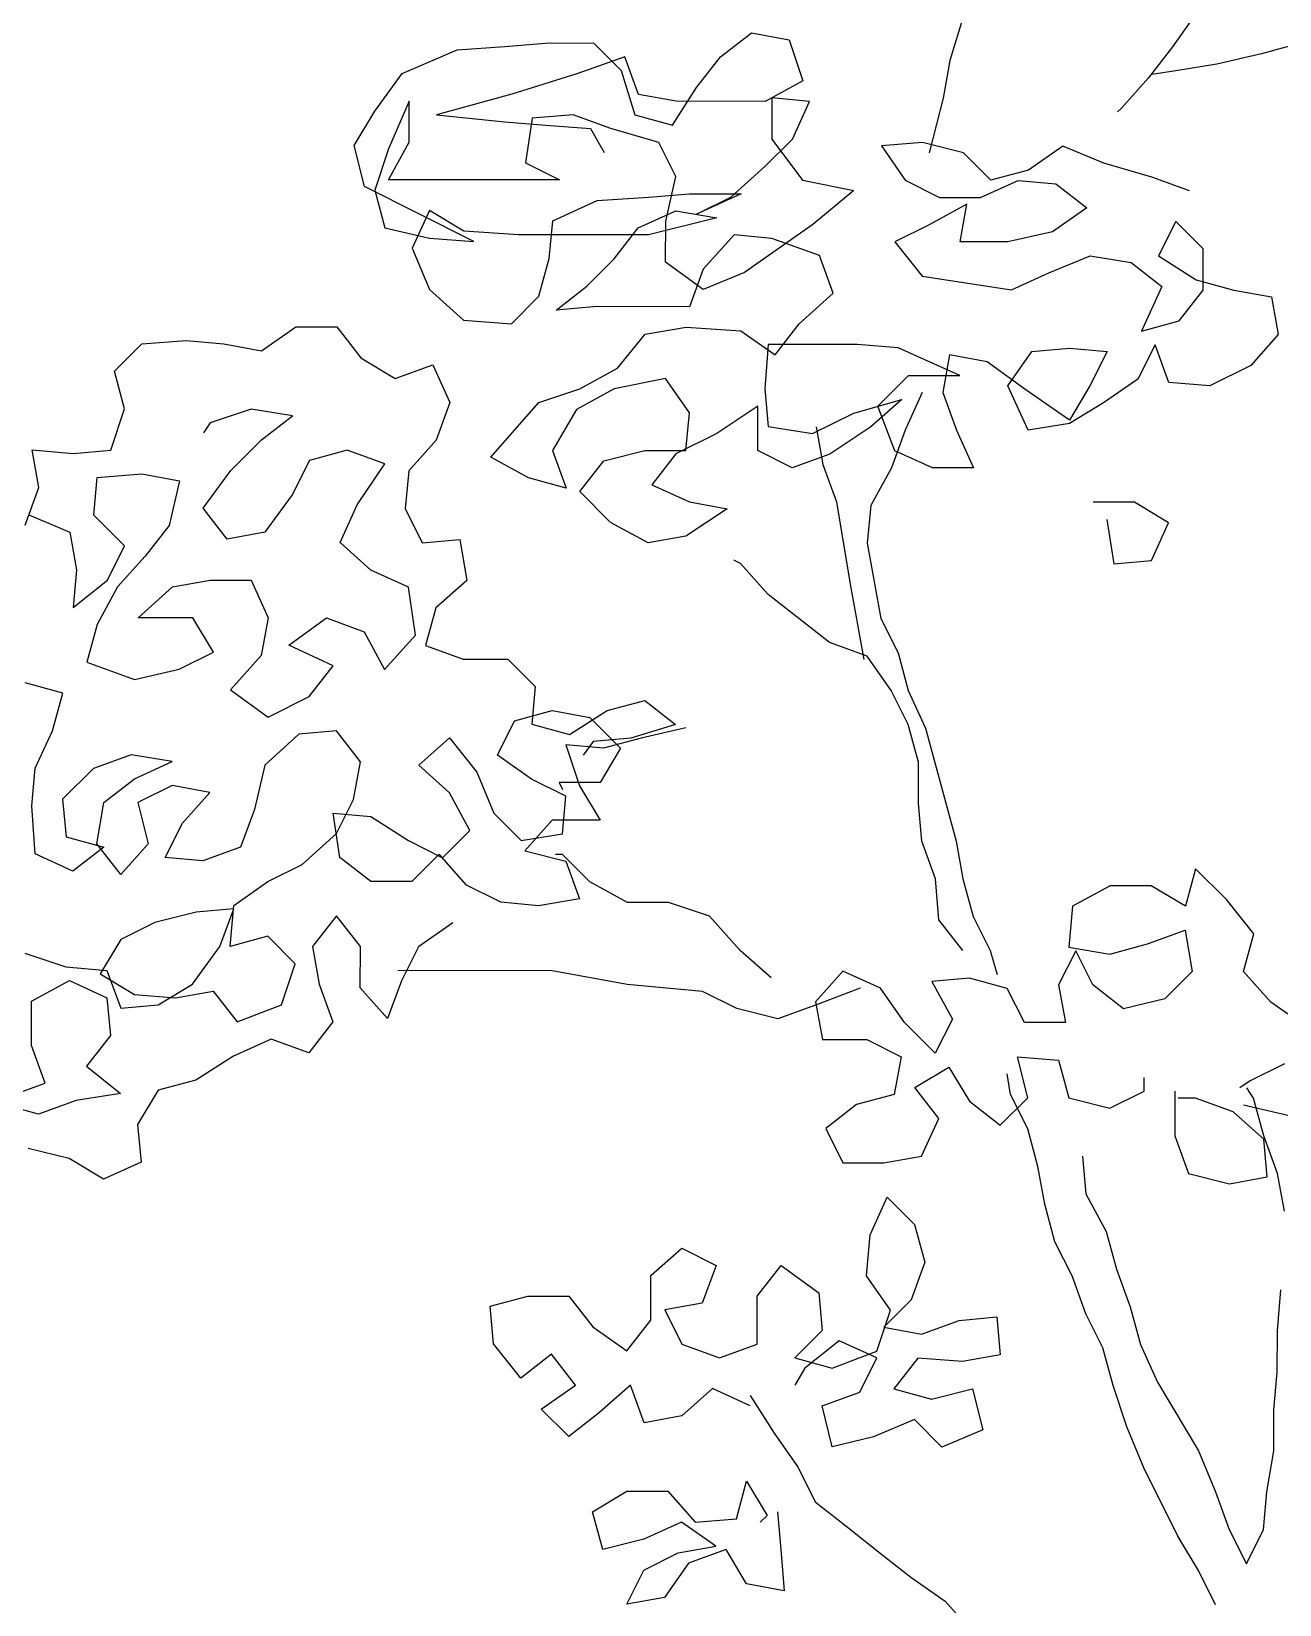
# Model space of a CAD drawing. Header units: millimetres. Extents: x 684983 to 685377, y 990360 to 990509.
# Drawn here: x 685295.8274 to 685296.1068, y 990364.6711 to 990365.0232 of the extents above; entities that cross this region are included whole.
import ezdxf

# ---------------------------------------------------------------- set-up
doc = ezdxf.new("R2010")
doc.units = ezdxf.units.MM
doc.layers.add('JACK  FRUIT TREE', color=7, linetype='Continuous')

# ---------------------------------------------------------------- blocks, each defined once
blk = doc.blocks.new('JT')
for p, q in [((-0.33303, 1.59469, 157.72663), (-0.33783, 1.57914, 157.72663)), ((-0.25167, 1.59581, 157.72663), (-0.26005, 1.58386, 157.72663)), ((-0.26005, 1.58386, 157.72663), (-0.26844, 1.5731, 157.72663)), ((-0.21578, 1.58501, 157.72663), (-0.22895, 1.58143, 157.72663)), ((-0.33783, 1.57914, 157.72663), (-0.34023, 1.56598, 157.72663)), ((-0.2445, 1.57786, 157.72663), (-0.25886, 1.57548, 157.72663)), ((-0.22895, 1.58143, 157.72663), (-0.2445, 1.57786, 157.72663)), ((-0.26844, 1.5731, 157.72663), (-0.27802, 1.56234, 157.72663)), ((-0.25886, 1.57548, 157.72663), (-0.26724, 1.57429, 157.72663)), ((-0.34023, 1.56598, 157.72663), (-0.34504, 1.54684, 157.72663)), ((-0.27802, 1.56234, 157.72663), (-0.27922, 1.56114, 157.72663)), ((-0.34751, 1.46309, 157.72663), (-0.3535, 1.44994, 157.72663)), ((-0.38461, 1.45116, 157.72663), (-0.38223, 1.438, 157.72663)), ((-0.3535, 1.44994, 157.72663), (-0.3583, 1.43678, 157.72663)), ((-0.38223, 1.438, 157.72663), (-0.37745, 1.42484, 157.72663)), ((-0.3583, 1.43678, 157.72663), (-0.36549, 1.42363, 157.72663)), ((-0.37745, 1.42484, 157.72663), (-0.37269, 1.39612, 157.72663)), ((-0.36549, 1.42363, 157.72663), (-0.3667, 1.41047, 157.72663)), ((-0.3667, 1.41047, 157.72663), (-0.36194, 1.38414, 157.72663)), ((-0.41097, 1.40333, 157.72663), (-0.41336, 1.40453, 157.72663)), ((-0.40141, 1.39255, 157.72663), (-0.41097, 1.40333, 157.72663)), ((-0.37989, 1.37578, 157.72663), (-0.40141, 1.39255, 157.72663)), ((-0.37269, 1.39612, 157.72663), (-0.36793, 1.36979, 157.72663)), ((-0.36194, 1.38414, 157.72663), (-0.35596, 1.37217, 157.72663)), ((-0.36673, 1.37098, 157.72663), (-0.37989, 1.37578, 157.72663)), ((-0.35837, 1.35901, 157.72663), (-0.36673, 1.37098, 157.72663)), ((-0.35596, 1.37217, 157.72663), (-0.35239, 1.35901, 157.72663)), ((-0.3524, 1.34704, 157.72663), (-0.35837, 1.35901, 157.72663)), ((-0.35239, 1.35901, 157.72663), (-0.34642, 1.34584, 157.72663)), ((-0.34882, 1.33388, 157.72663), (-0.3524, 1.34704, 157.72663)), ((-0.34642, 1.34584, 157.72663), (-0.33568, 1.30635, 157.72663)), ((-0.34883, 1.31952, 157.72663), (-0.34882, 1.33388, 157.72663)), ((-0.34765, 1.30636, 157.72663), (-0.34883, 1.31952, 157.72663)), ((-0.34287, 1.29319, 157.72663), (-0.34765, 1.30636, 157.72663)), ((-0.33568, 1.30635, 157.72663), (-0.3333, 1.29318, 157.72663)), ((-0.47328, 1.30169, 157.72663), (-0.47567, 1.30169, 157.72663)), ((-0.46372, 1.29211, 157.72663), (-0.47328, 1.30169, 157.72663)), ((-0.45056, 1.28492, 157.72663), (-0.46372, 1.29211, 157.72663)), ((-0.34169, 1.27883, 157.72663), (-0.34287, 1.29319, 157.72663)), ((-0.3333, 1.29318, 157.72663), (-0.32973, 1.28002, 157.72663)), ((-0.43621, 1.2849, 157.72663), (-0.45056, 1.28492, 157.72663)), ((-0.42185, 1.2801, 157.72663), (-0.43621, 1.2849, 157.72663)), ((-0.4111, 1.26813, 157.72663), (-0.42185, 1.2801, 157.72663)), ((-0.33333, 1.26806, 157.72663), (-0.34169, 1.27883, 157.72663)), ((-0.32973, 1.28002, 157.72663), (-0.32375, 1.26805, 157.72663)), ((-0.40034, 1.25855, 157.72663), (-0.4111, 1.26813, 157.72663)), ((-0.32375, 1.26805, 157.72663), (-0.32137, 1.25967, 157.72663)), ((-0.47691, 1.26101, 157.72663), (-0.53075, 1.26106, 157.72663)), ((-0.45059, 1.2562, 157.72663), (-0.47691, 1.26101, 157.72663)), ((-0.42427, 1.25378, 157.72663), (-0.45059, 1.2562, 157.72663)), ((-0.41231, 1.24779, 157.72663), (-0.42427, 1.25378, 157.72663)), ((-0.36923, 1.25493, 157.72663), (-0.38479, 1.24896, 157.72663)), ((-0.38479, 1.24896, 157.72663), (-0.39796, 1.24419, 157.72663)), ((-0.39796, 1.24419, 157.72663), (-0.41231, 1.24779, 157.72663)), ((-0.31662, 1.21779, 157.72663), (-0.31781, 1.22497, 157.72663)), ((-0.31065, 1.20582, 157.72663), (-0.31662, 1.21779, 157.72663)), ((-0.23167, 1.21652, 157.72663), (-0.23406, 1.22011, 157.72663)), ((-0.2281, 1.20335, 157.72663), (-0.23167, 1.21652, 157.72663)), ((-0.30707, 1.19266, 157.72663), (-0.31065, 1.20582, 157.72663)), ((-0.22332, 1.19019, 157.72663), (-0.2281, 1.20335, 157.72663)), ((-0.29152, 1.19623, 157.72663), (-0.29033, 1.18307, 157.72663)), ((-0.30469, 1.17949, 157.72663), (-0.30707, 1.19266, 157.72663)), ((-0.22094, 1.17703, 157.72663), (-0.22332, 1.19019, 157.72663)), ((-0.29033, 1.18307, 157.72663), (-0.28316, 1.1699, 157.72663)), ((-0.30112, 1.16633, 157.72663), (-0.30469, 1.17949, 157.72663)), ((-0.29514, 1.15436, 157.72663), (-0.30112, 1.16633, 157.72663)), ((-0.28316, 1.1699, 157.72663), (-0.27959, 1.15674, 157.72663)), ((-0.27959, 1.15674, 157.72663), (-0.27481, 1.14357, 157.72663)), ((-0.29037, 1.14119, 157.72663), (-0.29514, 1.15436, 157.72663)), ((-0.22337, 1.13515, 157.72663), (-0.22216, 1.14951, 157.72663)), ((-0.27481, 1.14357, 157.72663), (-0.27124, 1.13041, 157.72663)), ((-0.2844, 1.12922, 157.72663), (-0.29037, 1.14119, 157.72663)), ((-0.22339, 1.12079, 157.72663), (-0.22337, 1.13515, 157.72663)), ((-0.28082, 1.11606, 157.72663), (-0.2844, 1.12922, 157.72663)), ((-0.27124, 1.13041, 157.72663), (-0.26527, 1.11724, 157.72663)), ((-0.27605, 1.1017, 157.72663), (-0.28082, 1.11606, 157.72663)), ((-0.26527, 1.11724, 157.72663), (-0.25093, 1.0933, 157.72663)), ((-0.2246, 1.10763, 157.72663), (-0.22339, 1.12079, 157.72663)), ((-0.40765, 1.11259, 157.72663), (-0.39929, 1.09942, 157.72663)), ((-0.22461, 1.09328, 157.72663), (-0.2246, 1.10763, 157.72663)), ((-0.27008, 1.08734, 157.72663), (-0.27605, 1.1017, 157.72663)), ((-0.39929, 1.09942, 157.72663), (-0.39092, 1.08745, 157.72663)), ((-0.25093, 1.0933, 157.72663), (-0.24496, 1.07894, 157.72663)), ((-0.22701, 1.07892, 157.72663), (-0.22461, 1.09328, 157.72663)), ((-0.39092, 1.08745, 157.72663), (-0.38495, 1.07548, 157.72663)), ((-0.25814, 1.0634, 157.72663), (-0.27008, 1.08734, 157.72663)), ((-0.24496, 1.07894, 157.72663), (-0.24019, 1.06577, 157.72663)), ((-0.22822, 1.06576, 157.72663), (-0.22701, 1.07892, 157.72663)), ((-0.38495, 1.07548, 157.72663), (-0.37419, 1.06709, 157.72663)), ((-0.37419, 1.06709, 157.72663), (-0.36223, 1.05751, 157.72663)), ((-0.25097, 1.05142, 157.72663), (-0.25814, 1.0634, 157.72663)), ((-0.24019, 1.06577, 157.72663), (-0.23422, 1.0538, 157.72663)), ((-0.23422, 1.0538, 157.72663), (-0.22822, 1.06576, 157.72663)), ((-0.36223, 1.05751, 157.72663), (-0.35147, 1.04912, 157.72663)), ((-0.245, 1.03945, 157.72663), (-0.25097, 1.05142, 157.72663)), ((-0.35147, 1.04912, 157.72663), (-0.33952, 1.04074, 157.72663)), ((-0.33952, 1.04074, 157.72663), (-0.32995, 1.02996, 157.72663))]:
    blk.add_line(p, q)
at = {"color": 3}
for p, q in [((-0.41799, 1.58041, 157.72663), (-0.40721, 1.58878, 157.72663)), ((-0.40721, 1.58878, 157.72663), (-0.39405, 1.58637, 157.72663)), ((-0.51011, 1.58289, 157.72663), (-0.49336, 1.58407, 157.72663)), ((-0.49336, 1.58407, 157.72663), (-0.47781, 1.58525, 157.72663)), ((-0.47781, 1.58525, 157.72663), (-0.46225, 1.58524, 157.72663)), ((-0.46225, 1.58524, 157.72663), (-0.45269, 1.57566, 157.72663)), ((-0.39405, 1.58637, 157.72663), (-0.38928, 1.57201, 157.72663)), ((-0.52926, 1.57453, 157.72663), (-0.51011, 1.58289, 157.72663)), ((-0.45149, 1.58044, 157.72663), (-0.46825, 1.57448, 157.72663)), ((-0.44672, 1.56728, 157.72663), (-0.45149, 1.58044, 157.72663)), ((-0.42637, 1.56965, 157.72663), (-0.41799, 1.58041, 157.72663)), ((-0.53885, 1.56138, 157.72663), (-0.52926, 1.57453, 157.72663)), ((-0.46825, 1.57448, 157.72663), (-0.49098, 1.56732, 157.72663)), ((-0.45269, 1.57566, 157.72663), (-0.44792, 1.5601, 157.72663)), ((-0.49098, 1.56732, 157.72663), (-0.51731, 1.56016, 157.72663)), ((-0.43356, 1.56487, 157.72663), (-0.44672, 1.56728, 157.72663)), ((-0.43476, 1.5565, 157.72663), (-0.42637, 1.56965, 157.72663)), ((-0.38928, 1.57201, 157.72663), (-0.40245, 1.56484, 157.72663)), ((-0.54604, 1.54942, 157.72663), (-0.53885, 1.56138, 157.72663)), ((-0.52688, 1.56496, 157.72663), (-0.53407, 1.54821, 157.72663)), ((-0.52689, 1.5506, 157.72663), (-0.52688, 1.56496, 157.72663)), ((-0.40245, 1.56484, 157.72663), (-0.43356, 1.56487, 157.72663)), ((-0.40006, 1.56604, 157.72663), (-0.40007, 1.55168, 157.72663)), ((-0.3869, 1.56483, 157.72663), (-0.40006, 1.56604, 157.72663)), ((-0.39289, 1.55167, 157.72663), (-0.3869, 1.56483, 157.72663)), ((-0.51731, 1.56016, 157.72663), (-0.49339, 1.55775, 157.72663)), ((-0.49339, 1.55775, 157.72663), (-0.47903, 1.55654, 157.72663)), ((-0.48381, 1.55894, 157.72663), (-0.48622, 1.54338, 157.72663)), ((-0.46946, 1.56012, 157.72663), (-0.48381, 1.55894, 157.72663)), ((-0.47903, 1.55654, 157.72663), (-0.46348, 1.55533, 157.72663)), ((-0.4563, 1.55532, 157.72663), (-0.46946, 1.56012, 157.72663)), ((-0.44792, 1.5601, 157.72663), (-0.43476, 1.5565, 157.72663)), ((-0.53408, 1.53745, 157.72663), (-0.52689, 1.5506, 157.72663)), ((-0.46348, 1.55533, 157.72663), (-0.4587, 1.54695, 157.72663)), ((-0.43955, 1.55052, 157.72663), (-0.4563, 1.55532, 157.72663)), ((-0.43358, 1.53855, 157.72663), (-0.43955, 1.55052, 157.72663)), ((-0.40247, 1.54211, 157.72663), (-0.39289, 1.55167, 157.72663)), ((-0.40007, 1.55168, 157.72663), (-0.38931, 1.53731, 157.72663)), ((-0.34743, 1.55044, 157.72663), (-0.36178, 1.54925, 157.72663)), ((-0.33307, 1.54683, 157.72663), (-0.34743, 1.55044, 157.72663)), ((-0.54246, 1.53506, 157.72663), (-0.54604, 1.54942, 157.72663)), ((-0.53407, 1.54821, 157.72663), (-0.53887, 1.53386, 157.72663)), ((-0.36178, 1.54925, 157.72663), (-0.35342, 1.53728, 157.72663)), ((-0.32351, 1.53725, 157.72663), (-0.33307, 1.54683, 157.72663)), ((-0.29837, 1.54919, 157.72663), (-0.31034, 1.54083, 157.72663)), ((-0.28402, 1.5432, 157.72663), (-0.29837, 1.54919, 157.72663)), ((-0.48622, 1.54338, 157.72663), (-0.47426, 1.53739, 157.72663)), ((-0.41444, 1.53135, 157.72663), (-0.40247, 1.54211, 157.72663)), ((-0.31034, 1.54083, 157.72663), (-0.32351, 1.53725, 157.72663)), ((-0.26727, 1.5384, 157.72663), (-0.28402, 1.5432, 157.72663)), ((-0.50419, 1.51588, 157.72663), (-0.54246, 1.53506, 157.72663)), ((-0.53887, 1.53386, 157.72663), (-0.5353, 1.5207, 157.72663)), ((-0.47426, 1.53739, 157.72663), (-0.53408, 1.53745, 157.72663)), ((-0.43718, 1.523, 157.72663), (-0.43358, 1.53855, 157.72663)), ((-0.38931, 1.53731, 157.72663), (-0.37137, 1.53371, 157.72663)), ((-0.35342, 1.53728, 157.72663), (-0.34146, 1.53129, 157.72663)), ((-0.3271, 1.53127, 157.72663), (-0.31394, 1.53724, 157.72663)), ((-0.31394, 1.53724, 157.72663), (-0.30078, 1.53604, 157.72663)), ((-0.30078, 1.53604, 157.72663), (-0.29002, 1.52765, 157.72663)), ((-0.25412, 1.5336, 157.72663), (-0.26727, 1.5384, 157.72663)), ((-0.47667, 1.52304, 157.72663), (-0.46111, 1.5302, 157.72663)), ((-0.46111, 1.5302, 157.72663), (-0.44316, 1.53138, 157.72663)), ((-0.44316, 1.53138, 157.72663), (-0.4288, 1.53256, 157.72663)), ((-0.4288, 1.53256, 157.72663), (-0.41085, 1.53255, 157.72663)), ((-0.41085, 1.53255, 157.72663), (-0.42641, 1.52538, 157.72663)), ((-0.42641, 1.52538, 157.72663), (-0.41444, 1.53135, 157.72663)), ((-0.37137, 1.53371, 157.72663), (-0.38574, 1.52176, 157.72663)), ((-0.33189, 1.52889, 157.72663), (-0.34506, 1.52172, 157.72663)), ((-0.34146, 1.53129, 157.72663), (-0.3271, 1.53127, 157.72663)), ((-0.3343, 1.51573, 157.72663), (-0.33189, 1.52889, 157.72663)), ((-0.51974, 1.52666, 157.72663), (-0.52573, 1.51351, 157.72663)), ((-0.50778, 1.51947, 157.72663), (-0.51974, 1.52666, 157.72663)), ((-0.47788, 1.50988, 157.72663), (-0.47667, 1.52304, 157.72663)), ((-0.44676, 1.52062, 157.72663), (-0.43359, 1.52659, 157.72663)), ((-0.41924, 1.52418, 157.72663), (-0.44317, 1.51822, 157.72663)), ((-0.4372, 1.50864, 157.72663), (-0.43718, 1.523, 157.72663)), ((-0.43359, 1.52659, 157.72663), (-0.41924, 1.52418, 157.72663)), ((-0.29002, 1.52765, 157.72663), (-0.30199, 1.51929, 157.72663)), ((-0.25891, 1.52284, 157.72663), (-0.26491, 1.51088, 157.72663)), ((-0.24935, 1.51326, 157.72663), (-0.25891, 1.52284, 157.72663)), ((-0.5353, 1.5207, 157.72663), (-0.51975, 1.51709, 157.72663)), ((-0.48864, 1.51826, 157.72663), (-0.50778, 1.51947, 157.72663)), ((-0.44317, 1.51822, 157.72663), (-0.48864, 1.51826, 157.72663)), ((-0.45514, 1.50985, 157.72663), (-0.44676, 1.52062, 157.72663)), ((-0.41326, 1.51819, 157.72663), (-0.42404, 1.50624, 157.72663)), ((-0.4001, 1.51698, 157.72663), (-0.41326, 1.51819, 157.72663)), ((-0.38574, 1.52176, 157.72663), (-0.40968, 1.50503, 157.72663)), ((-0.34506, 1.52172, 157.72663), (-0.35703, 1.51575, 157.72663)), ((-0.30199, 1.51929, 157.72663), (-0.31755, 1.51571, 157.72663)), ((-0.52573, 1.51351, 157.72663), (-0.51976, 1.49915, 157.72663)), ((-0.51975, 1.51709, 157.72663), (-0.50419, 1.51588, 157.72663)), ((-0.38336, 1.51099, 157.72663), (-0.4001, 1.51698, 157.72663)), ((-0.35703, 1.51575, 157.72663), (-0.34747, 1.50377, 157.72663)), ((-0.31755, 1.51571, 157.72663), (-0.3343, 1.51573, 157.72663)), ((-0.24936, 1.4989, 157.72663), (-0.24935, 1.51326, 157.72663)), ((-0.48148, 1.49672, 157.72663), (-0.47788, 1.50988, 157.72663)), ((-0.46472, 1.50029, 157.72663), (-0.45514, 1.50985, 157.72663)), ((-0.42405, 1.49906, 157.72663), (-0.4372, 1.50864, 157.72663)), ((-0.37858, 1.49782, 157.72663), (-0.38336, 1.51099, 157.72663)), ((-0.3032, 1.50493, 157.72663), (-0.28884, 1.5109, 157.72663)), ((-0.28884, 1.5109, 157.72663), (-0.27448, 1.50849, 157.72663)), ((-0.27448, 1.50849, 157.72663), (-0.26372, 1.50011, 157.72663)), ((-0.26491, 1.51088, 157.72663), (-0.25175, 1.50249, 157.72663)), ((-0.42404, 1.50624, 157.72663), (-0.42884, 1.49308, 157.72663)), ((-0.40968, 1.50503, 157.72663), (-0.42405, 1.49906, 157.72663)), ((-0.34747, 1.50377, 157.72663), (-0.31636, 1.49896, 157.72663)), ((-0.31636, 1.49896, 157.72663), (-0.3032, 1.50493, 157.72663)), ((-0.25175, 1.50249, 157.72663), (-0.23859, 1.49889, 157.72663)), ((-0.51976, 1.49915, 157.72663), (-0.50781, 1.48837, 157.72663)), ((-0.49106, 1.48715, 157.72663), (-0.48148, 1.49672, 157.72663)), ((-0.4755, 1.49193, 157.72663), (-0.46472, 1.50029, 157.72663)), ((-0.39056, 1.48706, 157.72663), (-0.37858, 1.49782, 157.72663)), ((-0.26372, 1.50011, 157.72663), (-0.27091, 1.48456, 157.72663)), ((-0.25775, 1.48814, 157.72663), (-0.24936, 1.4989, 157.72663)), ((-0.23859, 1.49889, 157.72663), (-0.22544, 1.49648, 157.72663)), ((-0.22544, 1.49648, 157.72663), (-0.22306, 1.48332, 157.72663)), ((-0.46114, 1.49311, 157.72663), (-0.4755, 1.49193, 157.72663)), ((-0.42884, 1.49308, 157.72663), (-0.46114, 1.49311, 157.72663)), ((-0.57841, 1.47766, 157.72663), (-0.56644, 1.48603, 157.72663)), ((-0.56644, 1.48603, 157.72663), (-0.55208, 1.48601, 157.72663)), ((-0.55208, 1.48601, 157.72663), (-0.54371, 1.47524, 157.72663)), ((-0.50781, 1.48837, 157.72663), (-0.49106, 1.48715, 157.72663)), ((-0.4444, 1.48352, 157.72663), (-0.43004, 1.4859, 157.72663)), ((-0.43004, 1.4859, 157.72663), (-0.4109, 1.48469, 157.72663)), ((-0.4109, 1.48469, 157.72663), (-0.39894, 1.4763, 157.72663)), ((-0.39894, 1.4763, 157.72663), (-0.39056, 1.48706, 157.72663)), ((-0.27091, 1.48456, 157.72663), (-0.25775, 1.48814, 157.72663)), ((-0.62986, 1.47053, 157.72663), (-0.62028, 1.48009, 157.72663)), ((-0.62028, 1.48009, 157.72663), (-0.60473, 1.48128, 157.72663)), ((-0.60473, 1.48128, 157.72663), (-0.59157, 1.48007, 157.72663)), ((-0.59157, 1.48007, 157.72663), (-0.57841, 1.47766, 157.72663)), ((-0.45398, 1.47157, 157.72663), (-0.4444, 1.48352, 157.72663)), ((-0.40133, 1.47989, 157.72663), (-0.40254, 1.46434, 157.72663)), ((-0.37022, 1.47987, 157.72663), (-0.40133, 1.47989, 157.72663)), ((-0.35587, 1.47866, 157.72663), (-0.37022, 1.47987, 157.72663)), ((-0.26613, 1.47977, 157.72663), (-0.27212, 1.46781, 157.72663)), ((-0.26136, 1.4666, 157.72663), (-0.26613, 1.47977, 157.72663)), ((-0.22306, 1.48332, 157.72663), (-0.23264, 1.47256, 157.72663)), ((-0.54371, 1.47524, 157.72663), (-0.53176, 1.46805, 157.72663)), ((-0.33434, 1.46906, 157.72663), (-0.35587, 1.47866, 157.72663)), ((-0.33792, 1.47625, 157.72663), (-0.34033, 1.46309, 157.72663)), ((-0.32476, 1.47384, 157.72663), (-0.33792, 1.47625, 157.72663)), ((-0.31161, 1.46426, 157.72663), (-0.32476, 1.47384, 157.72663)), ((-0.31759, 1.46546, 157.72663), (-0.30921, 1.47742, 157.72663)), ((-0.30921, 1.47742, 157.72663), (-0.29604, 1.4786, 157.72663)), ((-0.29604, 1.4786, 157.72663), (-0.28288, 1.47739, 157.72663)), ((-0.28288, 1.47739, 157.72663), (-0.28888, 1.46543, 157.72663)), ((-0.62629, 1.45737, 157.72663), (-0.62986, 1.47053, 157.72663)), ((-0.53176, 1.46805, 157.72663), (-0.51859, 1.47282, 157.72663)), ((-0.51859, 1.47282, 157.72663), (-0.51262, 1.45966, 157.72663)), ((-0.46715, 1.4644, 157.72663), (-0.45398, 1.47157, 157.72663)), ((-0.43724, 1.46796, 157.72663), (-0.45519, 1.46439, 157.72663)), ((-0.42887, 1.45599, 157.72663), (-0.43724, 1.46796, 157.72663)), ((-0.36306, 1.45832, 157.72663), (-0.35229, 1.46908, 157.72663)), ((-0.35229, 1.46908, 157.72663), (-0.33434, 1.46906, 157.72663)), ((-0.27212, 1.46781, 157.72663), (-0.2841, 1.45945, 157.72663)), ((-0.23264, 1.47256, 157.72663), (-0.247, 1.4654, 157.72663)), ((-0.48151, 1.45963, 157.72663), (-0.46715, 1.4644, 157.72663)), ((-0.45519, 1.46439, 157.72663), (-0.46835, 1.45722, 157.72663)), ((-0.40254, 1.46434, 157.72663), (-0.40136, 1.45118, 157.72663)), ((-0.34033, 1.46309, 157.72663), (-0.33555, 1.44992, 157.72663)), ((-0.31043, 1.4499, 157.72663), (-0.31759, 1.46546, 157.72663)), ((-0.29607, 1.45348, 157.72663), (-0.31161, 1.46426, 157.72663)), ((-0.28888, 1.46543, 157.72663), (-0.29607, 1.45348, 157.72663)), ((-0.247, 1.4654, 157.72663), (-0.26136, 1.4666, 157.72663)), ((-0.63108, 1.44301, 157.72663), (-0.62629, 1.45737, 157.72663)), ((-0.58202, 1.45733, 157.72663), (-0.59638, 1.45255, 157.72663)), ((-0.56766, 1.45492, 157.72663), (-0.58202, 1.45733, 157.72663)), ((-0.51262, 1.45966, 157.72663), (-0.51742, 1.4465, 157.72663)), ((-0.49828, 1.4405, 157.72663), (-0.48151, 1.45963, 157.72663)), ((-0.46835, 1.45722, 157.72663), (-0.47674, 1.44287, 157.72663)), ((-0.40494, 1.45836, 157.72663), (-0.41931, 1.4488, 157.72663)), ((-0.40495, 1.44281, 157.72663), (-0.40494, 1.45836, 157.72663)), ((-0.37144, 1.45594, 157.72663), (-0.35469, 1.46071, 157.72663)), ((-0.35469, 1.46071, 157.72663), (-0.36546, 1.45115, 157.72663)), ((-0.3571, 1.44276, 157.72663), (-0.36306, 1.45832, 157.72663)), ((-0.2841, 1.45945, 157.72663), (-0.29607, 1.45228, 157.72663)), ((-0.59638, 1.45255, 157.72663), (-0.59877, 1.44897, 157.72663)), ((-0.57844, 1.44656, 157.72663), (-0.56766, 1.45492, 157.72663)), ((-0.43008, 1.44283, 157.72663), (-0.42887, 1.45599, 157.72663)), ((-0.38581, 1.44877, 157.72663), (-0.37144, 1.45594, 157.72663)), ((-0.29607, 1.45228, 157.72663), (-0.31043, 1.4499, 157.72663)), ((-0.58921, 1.4358, 157.72663), (-0.57844, 1.44656, 157.72663)), ((-0.51742, 1.4465, 157.72663), (-0.527, 1.43574, 157.72663)), ((-0.41931, 1.4488, 157.72663), (-0.43367, 1.44164, 157.72663)), ((-0.40136, 1.45118, 157.72663), (-0.38581, 1.44877, 157.72663)), ((-0.36546, 1.45115, 157.72663), (-0.37983, 1.44159, 157.72663)), ((-0.33555, 1.44992, 157.72663), (-0.32958, 1.43676, 157.72663)), ((-0.65622, 1.42988, 157.72663), (-0.6586, 1.44304, 157.72663)), ((-0.6586, 1.44304, 157.72663), (-0.64425, 1.44183, 157.72663)), ((-0.64425, 1.44183, 157.72663), (-0.63108, 1.44301, 157.72663)), ((-0.54853, 1.44294, 157.72663), (-0.56169, 1.43936, 157.72663)), ((-0.53537, 1.43814, 157.72663), (-0.54853, 1.44294, 157.72663)), ((-0.48513, 1.43331, 157.72663), (-0.49828, 1.4405, 157.72663)), ((-0.47674, 1.44287, 157.72663), (-0.47197, 1.42971, 157.72663)), ((-0.4588, 1.43927, 157.72663), (-0.44444, 1.44284, 157.72663)), ((-0.44444, 1.44284, 157.72663), (-0.43008, 1.44283, 157.72663)), ((-0.43367, 1.44164, 157.72663), (-0.44205, 1.43088, 157.72663)), ((-0.39299, 1.43681, 157.72663), (-0.40495, 1.44281, 157.72663)), ((-0.37983, 1.44159, 157.72663), (-0.39299, 1.43681, 157.72663)), ((-0.34394, 1.43677, 157.72663), (-0.3571, 1.44276, 157.72663)), ((-0.5988, 1.42264, 157.72663), (-0.58921, 1.4358, 157.72663)), ((-0.56169, 1.43936, 157.72663), (-0.56769, 1.4274, 157.72663)), ((-0.54496, 1.42379, 157.72663), (-0.53537, 1.43814, 157.72663)), ((-0.527, 1.43574, 157.72663), (-0.52821, 1.42258, 157.72663)), ((-0.46718, 1.42851, 157.72663), (-0.4588, 1.43927, 157.72663)), ((-0.32958, 1.43676, 157.72663), (-0.34394, 1.43677, 157.72663)), ((-0.66102, 1.41672, 157.72663), (-0.65622, 1.42988, 157.72663)), ((-0.63709, 1.42029, 157.72663), (-0.63588, 1.43345, 157.72663)), ((-0.63588, 1.43345, 157.72663), (-0.62032, 1.43463, 157.72663)), ((-0.62032, 1.43463, 157.72663), (-0.60716, 1.43222, 157.72663)), ((-0.60716, 1.43222, 157.72663), (-0.61077, 1.41667, 157.72663)), ((-0.47197, 1.42971, 157.72663), (-0.48513, 1.43331, 157.72663)), ((-0.44205, 1.43088, 157.72663), (-0.4289, 1.42488, 157.72663)), ((-0.56769, 1.4274, 157.72663), (-0.57727, 1.41425, 157.72663)), ((-0.45642, 1.41773, 157.72663), (-0.46718, 1.42851, 157.72663)), ((-0.4289, 1.42488, 157.72663), (-0.41574, 1.42248, 157.72663)), ((-0.27336, 1.42474, 157.72663), (-0.28772, 1.42475, 157.72663)), ((-0.2614, 1.41755, 157.72663), (-0.27336, 1.42474, 157.72663)), ((-0.65982, 1.42031, 157.72663), (-0.64547, 1.41431, 157.72663)), ((-0.62633, 1.40951, 157.72663), (-0.63709, 1.42029, 157.72663)), ((-0.59043, 1.41187, 157.72663), (-0.5988, 1.42264, 157.72663)), ((-0.55095, 1.41064, 157.72663), (-0.54496, 1.42379, 157.72663)), ((-0.52821, 1.42258, 157.72663), (-0.52224, 1.41061, 157.72663)), ((-0.41574, 1.42248, 157.72663), (-0.43011, 1.41292, 157.72663)), ((-0.28294, 1.41877, 157.72663), (-0.28056, 1.40321, 157.72663)), ((-0.64547, 1.41431, 157.72663), (-0.64309, 1.40115, 157.72663)), ((-0.61077, 1.41667, 157.72663), (-0.61915, 1.40591, 157.72663)), ((-0.57727, 1.41425, 157.72663), (-0.59043, 1.41187, 157.72663)), ((-0.44327, 1.41054, 157.72663), (-0.45642, 1.41773, 157.72663)), ((-0.43011, 1.41292, 157.72663), (-0.44327, 1.41054, 157.72663)), ((-0.2674, 1.40439, 157.72663), (-0.2614, 1.41755, 157.72663)), ((-0.63232, 1.39755, 157.72663), (-0.62633, 1.40951, 157.72663)), ((-0.54019, 1.40105, 157.72663), (-0.55095, 1.41064, 157.72663)), ((-0.52224, 1.41061, 157.72663), (-0.50907, 1.41179, 157.72663)), ((-0.50907, 1.41179, 157.72663), (-0.50669, 1.39743, 157.72663)), ((-0.61915, 1.40591, 157.72663), (-0.62873, 1.39515, 157.72663)), ((-0.28056, 1.40321, 157.72663), (-0.2674, 1.40439, 157.72663)), ((-0.64309, 1.40115, 157.72663), (-0.6443, 1.38799, 157.72663)), ((-0.6443, 1.38799, 157.72663), (-0.63232, 1.39755, 157.72663)), ((-0.60959, 1.39514, 157.72663), (-0.59643, 1.39752, 157.72663)), ((-0.59643, 1.39752, 157.72663), (-0.58207, 1.3975, 157.72663)), ((-0.58207, 1.3975, 157.72663), (-0.5761, 1.38434, 157.72663)), ((-0.52704, 1.39506, 157.72663), (-0.54019, 1.40105, 157.72663)), ((-0.50669, 1.39743, 157.72663), (-0.51747, 1.38787, 157.72663)), ((-0.62873, 1.39515, 157.72663), (-0.63593, 1.382, 157.72663)), ((-0.62157, 1.38438, 157.72663), (-0.60959, 1.39514, 157.72663)), ((-0.52466, 1.37831, 157.72663), (-0.52704, 1.39506, 157.72663)), ((-0.51747, 1.38787, 157.72663), (-0.52107, 1.37472, 157.72663)), ((-0.63593, 1.382, 157.72663), (-0.63953, 1.36884, 157.72663)), ((-0.60242, 1.38436, 157.72663), (-0.62157, 1.38438, 157.72663)), ((-0.59525, 1.37239, 157.72663), (-0.60242, 1.38436, 157.72663)), ((-0.5761, 1.38434, 157.72663), (-0.57851, 1.37118, 157.72663)), ((-0.56893, 1.37476, 157.72663), (-0.55576, 1.38432, 157.72663)), ((-0.55576, 1.38432, 157.72663), (-0.5426, 1.37952, 157.72663)), ((-0.55338, 1.36757, 157.72663), (-0.56893, 1.37476, 157.72663)), ((-0.5426, 1.37952, 157.72663), (-0.53544, 1.36635, 157.72663)), ((-0.53544, 1.36635, 157.72663), (-0.52466, 1.37831, 157.72663)), ((-0.52107, 1.37472, 157.72663), (-0.50792, 1.36992, 157.72663)), ((-0.63953, 1.36884, 157.72663), (-0.62278, 1.36284, 157.72663)), ((-0.60723, 1.36642, 157.72663), (-0.59525, 1.37239, 157.72663)), ((-0.57851, 1.37118, 157.72663), (-0.58928, 1.35922, 157.72663)), ((-0.50792, 1.36992, 157.72663), (-0.49236, 1.3699, 157.72663)), ((-0.49236, 1.3699, 157.72663), (-0.4828, 1.36032, 157.72663)), ((-0.62278, 1.36284, 157.72663), (-0.60723, 1.36642, 157.72663)), ((-0.56177, 1.35681, 157.72663), (-0.55338, 1.36757, 157.72663)), ((-0.64791, 1.35808, 157.72663), (-0.66107, 1.36168, 157.72663)), ((-0.65151, 1.34492, 157.72663), (-0.64791, 1.35808, 157.72663)), ((-0.58928, 1.35922, 157.72663), (-0.57613, 1.34964, 157.72663)), ((-0.4828, 1.36032, 157.72663), (-0.48401, 1.34716, 157.72663)), ((-0.57613, 1.34964, 157.72663), (-0.56177, 1.35681, 157.72663)), ((-0.45768, 1.35192, 157.72663), (-0.44452, 1.3555, 157.72663)), ((-0.44452, 1.3555, 157.72663), (-0.43376, 1.34712, 157.72663)), ((-0.49598, 1.33641, 157.72663), (-0.48999, 1.34836, 157.72663)), ((-0.48999, 1.34836, 157.72663), (-0.47682, 1.35194, 157.72663)), ((-0.48401, 1.34716, 157.72663), (-0.47085, 1.34356, 157.72663)), ((-0.47682, 1.35194, 157.72663), (-0.46367, 1.34954, 157.72663)), ((-0.47085, 1.34356, 157.72663), (-0.45768, 1.35192, 157.72663)), ((-0.46367, 1.34954, 157.72663), (-0.45291, 1.33876, 157.72663)), ((-0.43376, 1.34712, 157.72663), (-0.44931, 1.34235, 157.72663)), ((-0.65751, 1.33177, 157.72663), (-0.65151, 1.34492, 157.72663)), ((-0.56537, 1.34365, 157.72663), (-0.57734, 1.33289, 157.72663)), ((-0.55221, 1.34483, 157.72663), (-0.56537, 1.34365, 157.72663)), ((-0.54384, 1.33406, 157.72663), (-0.55221, 1.34483, 157.72663)), ((-0.5235, 1.33284, 157.72663), (-0.51273, 1.3424, 157.72663)), ((-0.51273, 1.3424, 157.72663), (-0.50317, 1.33043, 157.72663)), ((-0.44931, 1.34235, 157.72663), (-0.46248, 1.34116, 157.72663)), ((-0.44573, 1.34234, 157.72663), (-0.45889, 1.33876, 157.72663)), ((-0.43017, 1.34592, 157.72663), (-0.44573, 1.34234, 157.72663)), ((-0.624, 1.33652, 157.72663), (-0.63717, 1.33175, 157.72663)), ((-0.60965, 1.33412, 157.72663), (-0.624, 1.33652, 157.72663)), ((-0.48403, 1.32802, 157.72663), (-0.49598, 1.33641, 157.72663)), ((-0.45889, 1.33876, 157.72663), (-0.47205, 1.33997, 157.72663)), ((-0.47205, 1.33997, 157.72663), (-0.46728, 1.32561, 157.72663)), ((-0.46248, 1.34116, 157.72663), (-0.46607, 1.33638, 157.72663)), ((-0.45291, 1.33876, 157.72663), (-0.4601, 1.3268, 157.72663)), ((-0.65872, 1.31861, 157.72663), (-0.65751, 1.33177, 157.72663)), ((-0.63717, 1.33175, 157.72663), (-0.64795, 1.32099, 157.72663)), ((-0.62281, 1.32815, 157.72663), (-0.60965, 1.33412, 157.72663)), ((-0.57734, 1.33289, 157.72663), (-0.58095, 1.31734, 157.72663)), ((-0.54625, 1.3209, 157.72663), (-0.54384, 1.33406, 157.72663)), ((-0.51274, 1.32326, 157.72663), (-0.5235, 1.33284, 157.72663)), ((-0.50317, 1.33043, 157.72663), (-0.4972, 1.31607, 157.72663)), ((-0.63359, 1.31978, 157.72663), (-0.62281, 1.32815, 157.72663)), ((-0.60966, 1.32574, 157.72663), (-0.62163, 1.31977, 157.72663)), ((-0.5965, 1.32334, 157.72663), (-0.60966, 1.32574, 157.72663)), ((-0.47207, 1.32203, 157.72663), (-0.48403, 1.32802, 157.72663)), ((-0.4601, 1.3268, 157.72663), (-0.47445, 1.32681, 157.72663)), ((-0.47445, 1.32681, 157.72663), (-0.47326, 1.32442, 157.72663)), ((-0.46728, 1.32561, 157.72663), (-0.46011, 1.31364, 157.72663)), ((-0.64795, 1.32099, 157.72663), (-0.64676, 1.30783, 157.72663)), ((-0.636, 1.30543, 157.72663), (-0.63359, 1.31978, 157.72663)), ((-0.62163, 1.31977, 157.72663), (-0.61805, 1.30541, 157.72663)), ((-0.60608, 1.31258, 157.72663), (-0.5965, 1.32334, 157.72663)), ((-0.55224, 1.30894, 157.72663), (-0.54625, 1.3209, 157.72663)), ((-0.50558, 1.31009, 157.72663), (-0.51274, 1.32326, 157.72663)), ((-0.47327, 1.30887, 157.72663), (-0.47207, 1.32203, 157.72663)), ((-0.65754, 1.30186, 157.72663), (-0.65872, 1.31861, 157.72663)), ((-0.58095, 1.31734, 157.72663), (-0.58575, 1.30418, 157.72663)), ((-0.55105, 1.30056, 157.72663), (-0.55343, 1.31612, 157.72663)), ((-0.55343, 1.31612, 157.72663), (-0.54027, 1.31491, 157.72663)), ((-0.54027, 1.31491, 157.72663), (-0.52712, 1.30652, 157.72663)), ((-0.4972, 1.31607, 157.72663), (-0.48763, 1.30649, 157.72663)), ((-0.61207, 1.30062, 157.72663), (-0.60608, 1.31258, 157.72663)), ((-0.56422, 1.29818, 157.72663), (-0.55224, 1.30894, 157.72663)), ((-0.51516, 1.30053, 157.72663), (-0.50558, 1.31009, 157.72663)), ((-0.48763, 1.30649, 157.72663), (-0.47327, 1.30887, 157.72663)), ((-0.47686, 1.31366, 157.72663), (-0.48644, 1.3029, 157.72663)), ((-0.46011, 1.31364, 157.72663), (-0.47686, 1.31366, 157.72663)), ((-0.64676, 1.30783, 157.72663), (-0.6336, 1.30423, 157.72663)), ((-0.6336, 1.30423, 157.72663), (-0.64438, 1.29586, 157.72663)), ((-0.62763, 1.29465, 157.72663), (-0.636, 1.30543, 157.72663)), ((-0.61805, 1.30541, 157.72663), (-0.62763, 1.29465, 157.72663)), ((-0.58575, 1.30418, 157.72663), (-0.59891, 1.29941, 157.72663)), ((-0.52712, 1.30652, 157.72663), (-0.51516, 1.30053, 157.72663)), ((-0.48644, 1.3029, 157.72663), (-0.47209, 1.29929, 157.72663)), ((-0.64438, 1.29586, 157.72663), (-0.65754, 1.30186, 157.72663)), ((-0.59891, 1.29941, 157.72663), (-0.61207, 1.30062, 157.72663)), ((-0.57619, 1.29221, 157.72663), (-0.56422, 1.29818, 157.72663)), ((-0.54029, 1.29218, 157.72663), (-0.55105, 1.30056, 157.72663)), ((-0.51635, 1.30173, 157.72663), (-0.52593, 1.29216, 157.72663)), ((-0.50679, 1.29095, 157.72663), (-0.51635, 1.30173, 157.72663)), ((-0.47209, 1.29929, 157.72663), (-0.46731, 1.28613, 157.72663)), ((-0.58816, 1.28385, 157.72663), (-0.57619, 1.29221, 157.72663)), ((-0.52593, 1.29216, 157.72663), (-0.54029, 1.29218, 157.72663)), ((-0.25194, 1.2967, 157.72663), (-0.25554, 1.28354, 157.72663)), ((-0.24118, 1.28592, 157.72663), (-0.25194, 1.2967, 157.72663)), ((-0.49483, 1.28496, 157.72663), (-0.50679, 1.29095, 157.72663)), ((-0.28186, 1.29074, 157.72663), (-0.29503, 1.28358, 157.72663)), ((-0.2675, 1.29073, 157.72663), (-0.28186, 1.29074, 157.72663)), ((-0.25554, 1.28354, 157.72663), (-0.2675, 1.29073, 157.72663)), ((-0.60132, 1.28147, 157.72663), (-0.61568, 1.27789, 157.72663)), ((-0.58816, 1.28265, 157.72663), (-0.60132, 1.28147, 157.72663)), ((-0.59296, 1.26949, 157.72663), (-0.58816, 1.28265, 157.72663)), ((-0.58937, 1.26949, 157.72663), (-0.58816, 1.28385, 157.72663)), ((-0.48167, 1.28375, 157.72663), (-0.49483, 1.28496, 157.72663)), ((-0.46731, 1.28613, 157.72663), (-0.48167, 1.28375, 157.72663)), ((-0.29503, 1.28358, 157.72663), (-0.29624, 1.26922, 157.72663)), ((-0.23162, 1.27395, 157.72663), (-0.24118, 1.28592, 157.72663)), ((-0.61568, 1.27789, 157.72663), (-0.62765, 1.27192, 157.72663)), ((-0.55227, 1.28022, 157.72663), (-0.56065, 1.26946, 157.72663)), ((-0.5439, 1.26945, 157.72663), (-0.55227, 1.28022, 157.72663)), ((-0.51159, 1.27779, 157.72663), (-0.52356, 1.26943, 157.72663)), ((-0.62765, 1.27192, 157.72663), (-0.63484, 1.25996, 157.72663)), ((-0.5762, 1.27307, 157.72663), (-0.58937, 1.26949, 157.72663)), ((-0.56664, 1.26349, 157.72663), (-0.5762, 1.27307, 157.72663)), ((-0.28188, 1.26682, 157.72663), (-0.26872, 1.27039, 157.72663)), ((-0.26872, 1.27039, 157.72663), (-0.25555, 1.27517, 157.72663)), ((-0.25555, 1.27517, 157.72663), (-0.25317, 1.26081, 157.72663)), ((-0.23522, 1.26079, 157.72663), (-0.23162, 1.27395, 157.72663)), ((-0.66116, 1.26716, 157.72663), (-0.6468, 1.26236, 157.72663)), ((-0.60254, 1.25634, 157.72663), (-0.59296, 1.26949, 157.72663)), ((-0.56065, 1.26946, 157.72663), (-0.55827, 1.2563, 157.72663)), ((-0.54391, 1.25509, 157.72663), (-0.5439, 1.26945, 157.72663)), ((-0.52356, 1.26943, 157.72663), (-0.52956, 1.25747, 157.72663)), ((-0.29384, 1.26802, 157.72663), (-0.29984, 1.25606, 157.72663)), ((-0.29624, 1.26922, 157.72663), (-0.28188, 1.26682, 157.72663)), ((-0.28787, 1.25605, 157.72663), (-0.29384, 1.26802, 157.72663)), ((-0.6468, 1.26236, 157.72663), (-0.63245, 1.26115, 157.72663)), ((-0.63484, 1.25996, 157.72663), (-0.62288, 1.25277, 157.72663)), ((-0.63245, 1.26115, 157.72663), (-0.62767, 1.24799, 157.72663)), ((-0.57144, 1.24913, 157.72663), (-0.56664, 1.26349, 157.72663)), ((-0.37521, 1.26092, 157.72663), (-0.38479, 1.25016, 157.72663)), ((-0.36205, 1.25492, 157.72663), (-0.37521, 1.26092, 157.72663)), ((-0.25317, 1.26081, 157.72663), (-0.26275, 1.25124, 157.72663)), ((-0.22566, 1.25001, 157.72663), (-0.23522, 1.26079, 157.72663)), ((-0.65878, 1.25041, 157.72663), (-0.64561, 1.25758, 157.72663)), ((-0.64561, 1.25758, 157.72663), (-0.63246, 1.25158, 157.72663)), ((-0.61451, 1.24917, 157.72663), (-0.60254, 1.25634, 157.72663)), ((-0.60853, 1.25156, 157.72663), (-0.59536, 1.25394, 157.72663)), ((-0.59536, 1.25394, 157.72663), (-0.587, 1.24317, 157.72663)), ((-0.55827, 1.2563, 157.72663), (-0.5535, 1.24313, 157.72663)), ((-0.53435, 1.24431, 157.72663), (-0.54391, 1.25509, 157.72663)), ((-0.52956, 1.25747, 157.72663), (-0.53435, 1.24431, 157.72663)), ((-0.35369, 1.24295, 157.72663), (-0.36205, 1.25492, 157.72663)), ((-0.33094, 1.25848, 157.72663), (-0.3441, 1.2573, 157.72663)), ((-0.3441, 1.2573, 157.72663), (-0.33694, 1.24413, 157.72663)), ((-0.31778, 1.25488, 157.72663), (-0.33094, 1.25848, 157.72663)), ((-0.31181, 1.24291, 157.72663), (-0.31778, 1.25488, 157.72663)), ((-0.29984, 1.25606, 157.72663), (-0.29746, 1.2429, 157.72663)), ((-0.27711, 1.24767, 157.72663), (-0.28787, 1.25605, 157.72663)), ((-0.65879, 1.23486, 157.72663), (-0.65878, 1.25041, 157.72663)), ((-0.63246, 1.25158, 157.72663), (-0.63127, 1.23842, 157.72663)), ((-0.62767, 1.24799, 157.72663), (-0.61451, 1.24917, 157.72663)), ((-0.62288, 1.25277, 157.72663), (-0.60853, 1.25156, 157.72663)), ((-0.587, 1.24317, 157.72663), (-0.57144, 1.24913, 157.72663)), ((-0.38479, 1.25016, 157.72663), (-0.38241, 1.237, 157.72663)), ((-0.26275, 1.25124, 157.72663), (-0.27711, 1.24767, 157.72663)), ((-0.2137, 1.24163, 157.72663), (-0.22566, 1.25001, 157.72663)), ((-0.5535, 1.24313, 157.72663), (-0.56188, 1.23237, 157.72663)), ((-0.34293, 1.23217, 157.72663), (-0.35369, 1.24295, 157.72663)), ((-0.33694, 1.24413, 157.72663), (-0.34293, 1.23217, 157.72663)), ((-0.29746, 1.2429, 157.72663), (-0.31181, 1.24291, 157.72663)), ((-0.63127, 1.23842, 157.72663), (-0.63966, 1.22766, 157.72663)), ((-0.57504, 1.23717, 157.72663), (-0.58821, 1.2312, 157.72663)), ((-0.56188, 1.23237, 157.72663), (-0.57504, 1.23717, 157.72663)), ((-0.38241, 1.237, 157.72663), (-0.36686, 1.23698, 157.72663)), ((-0.36686, 1.23698, 157.72663), (-0.3549, 1.23099, 157.72663)), ((-0.65402, 1.22169, 157.72663), (-0.65879, 1.23486, 157.72663)), ((-0.63966, 1.22766, 157.72663), (-0.6277, 1.21808, 157.72663)), ((-0.58821, 1.2312, 157.72663), (-0.60137, 1.22284, 157.72663)), ((-0.3549, 1.23099, 157.72663), (-0.3573, 1.21783, 157.72663)), ((-0.35012, 1.22022, 157.72663), (-0.33815, 1.22738, 157.72663)), ((-0.33815, 1.22738, 157.72663), (-0.33098, 1.21541, 157.72663)), ((-0.31064, 1.21659, 157.72663), (-0.31422, 1.23095, 157.72663)), ((-0.31422, 1.23095, 157.72663), (-0.29986, 1.22974, 157.72663)), ((-0.29986, 1.22974, 157.72663), (-0.29628, 1.21658, 157.72663)), ((-0.2209, 1.22847, 157.72663), (-0.23287, 1.2225, 157.72663)), ((-0.66718, 1.21692, 157.72663), (-0.65402, 1.22169, 157.72663)), ((-0.60137, 1.22284, 157.72663), (-0.61454, 1.21926, 157.72663)), ((-0.26996, 1.21895, 157.72663), (-0.26995, 1.22373, 157.72663)), ((-0.23287, 1.2225, 157.72663), (-0.23646, 1.22011, 157.72663)), ((-0.64326, 1.2157, 157.72663), (-0.65642, 1.21092, 157.72663)), ((-0.6277, 1.21808, 157.72663), (-0.64326, 1.2157, 157.72663)), ((-0.61454, 1.21926, 157.72663), (-0.62173, 1.2073, 157.72663)), ((-0.3573, 1.21783, 157.72663), (-0.37047, 1.21425, 157.72663)), ((-0.34176, 1.20944, 157.72663), (-0.35012, 1.22022, 157.72663)), ((-0.33098, 1.21541, 157.72663), (-0.32022, 1.20703, 157.72663)), ((-0.32022, 1.20703, 157.72663), (-0.31064, 1.21659, 157.72663)), ((-0.29628, 1.21658, 157.72663), (-0.28193, 1.21297, 157.72663)), ((-0.28193, 1.21297, 157.72663), (-0.26996, 1.21895, 157.72663)), ((-0.25919, 1.21894, 157.72663), (-0.25921, 1.20338, 157.72663)), ((-0.25201, 1.21654, 157.72663), (-0.258, 1.21654, 157.72663)), ((-0.23886, 1.21174, 157.72663), (-0.25201, 1.21654, 157.72663)), ((-0.65642, 1.21092, 157.72663), (-0.66958, 1.21453, 157.72663)), ((-0.37047, 1.21425, 157.72663), (-0.38124, 1.20589, 157.72663)), ((-0.34775, 1.19628, 157.72663), (-0.34176, 1.20944, 157.72663)), ((-0.2281, 1.20216, 157.72663), (-0.23886, 1.21174, 157.72663)), ((-0.23527, 1.21413, 157.72663), (-0.21972, 1.21052, 157.72663)), ((-0.62173, 1.2073, 157.72663), (-0.62054, 1.19414, 157.72663)), ((-0.38124, 1.20589, 157.72663), (-0.37527, 1.19392, 157.72663)), ((-0.64567, 1.19536, 157.72663), (-0.66002, 1.19896, 157.72663)), ((-0.25921, 1.20338, 157.72663), (-0.25443, 1.19022, 157.72663)), ((-0.22691, 1.189, 157.72663), (-0.2281, 1.20216, 157.72663)), ((-0.63371, 1.18817, 157.72663), (-0.64567, 1.19536, 157.72663)), ((-0.62054, 1.19414, 157.72663), (-0.63371, 1.18817, 157.72663)), ((-0.37527, 1.19392, 157.72663), (-0.36091, 1.1939, 157.72663)), ((-0.36091, 1.1939, 157.72663), (-0.34775, 1.19628, 157.72663)), ((-0.25443, 1.19022, 157.72663), (-0.24008, 1.18661, 157.72663)), ((-0.24008, 1.18661, 157.72663), (-0.22691, 1.189, 157.72663)), ((-0.36572, 1.16878, 157.72663), (-0.35973, 1.18194, 157.72663)), ((-0.35973, 1.18194, 157.72663), (-0.35016, 1.17236, 157.72663)), ((-0.35016, 1.17236, 157.72663), (-0.34659, 1.15919, 157.72663)), ((-0.36693, 1.15443, 157.72663), (-0.36572, 1.16878, 157.72663)), ((-0.44231, 1.1545, 157.72663), (-0.43153, 1.16406, 157.72663)), ((-0.43153, 1.16406, 157.72663), (-0.41957, 1.15806, 157.72663)), ((-0.44232, 1.13894, 157.72663), (-0.44231, 1.1545, 157.72663)), ((-0.41957, 1.15806, 157.72663), (-0.42437, 1.14491, 157.72663)), ((-0.40522, 1.14728, 157.72663), (-0.39684, 1.15804, 157.72663)), ((-0.39684, 1.15804, 157.72663), (-0.38369, 1.14846, 157.72663)), ((-0.34659, 1.15919, 157.72663), (-0.35138, 1.14604, 157.72663)), ((-0.35857, 1.14245, 157.72663), (-0.36693, 1.15443, 157.72663)), ((-0.49855, 1.14378, 157.72663), (-0.48539, 1.14736, 157.72663)), ((-0.49737, 1.13062, 157.72663), (-0.49855, 1.14378, 157.72663)), ((-0.48539, 1.14736, 157.72663), (-0.47103, 1.14734, 157.72663)), ((-0.47103, 1.14734, 157.72663), (-0.46266, 1.13657, 157.72663)), ((-0.42437, 1.14491, 157.72663), (-0.43753, 1.14253, 157.72663)), ((-0.40524, 1.13053, 157.72663), (-0.40522, 1.14728, 157.72663)), ((-0.38369, 1.14846, 157.72663), (-0.3825, 1.1353, 157.72663)), ((-0.35138, 1.14604, 157.72663), (-0.36097, 1.13647, 157.72663)), ((-0.45071, 1.12818, 157.72663), (-0.44232, 1.13894, 157.72663)), ((-0.43753, 1.14253, 157.72663), (-0.43156, 1.13056, 157.72663)), ((-0.36337, 1.1281, 157.72663), (-0.35857, 1.14245, 157.72663)), ((-0.34781, 1.13407, 157.72663), (-0.33464, 1.13884, 157.72663)), ((-0.33464, 1.13884, 157.72663), (-0.32148, 1.14003, 157.72663)), ((-0.32148, 1.14003, 157.72663), (-0.32029, 1.12686, 157.72663)), ((-0.46266, 1.13657, 157.72663), (-0.45071, 1.12818, 157.72663)), ((-0.3825, 1.1353, 157.72663), (-0.39208, 1.12573, 157.72663)), ((-0.36097, 1.13647, 157.72663), (-0.34781, 1.13407, 157.72663)), ((-0.48781, 1.11864, 157.72663), (-0.49737, 1.13062, 157.72663)), ((-0.47703, 1.12701, 157.72663), (-0.48781, 1.11864, 157.72663)), ((-0.46866, 1.11623, 157.72663), (-0.47703, 1.12701, 157.72663)), ((-0.43156, 1.13056, 157.72663), (-0.41841, 1.12576, 157.72663)), ((-0.41841, 1.12576, 157.72663), (-0.40524, 1.13053, 157.72663)), ((-0.37652, 1.1317, 157.72663), (-0.3885, 1.12214, 157.72663)), ((-0.37893, 1.12213, 157.72663), (-0.36337, 1.1281, 157.72663)), ((-0.36337, 1.12571, 157.72663), (-0.37652, 1.1317, 157.72663)), ((-0.3885, 1.12214, 157.72663), (-0.39209, 1.11616, 157.72663)), ((-0.39208, 1.12573, 157.72663), (-0.37893, 1.12213, 157.72663)), ((-0.36936, 1.11375, 157.72663), (-0.36337, 1.12571, 157.72663)), ((-0.34901, 1.12569, 157.72663), (-0.3574, 1.11493, 157.72663)), ((-0.33346, 1.12448, 157.72663), (-0.34901, 1.12569, 157.72663)), ((-0.32029, 1.12686, 157.72663), (-0.33346, 1.12448, 157.72663)), ((-0.48064, 1.10787, 157.72663), (-0.46866, 1.11623, 157.72663)), ((-0.44952, 1.11622, 157.72663), (-0.4603, 1.10665, 157.72663)), ((-0.44475, 1.10305, 157.72663), (-0.44952, 1.11622, 157.72663)), ((-0.42081, 1.11499, 157.72663), (-0.43158, 1.10543, 157.72663)), ((-0.40765, 1.109, 157.72663), (-0.42081, 1.11499, 157.72663)), ((-0.38253, 1.10897, 157.72663), (-0.36936, 1.11375, 157.72663)), ((-0.3574, 1.11493, 157.72663), (-0.34424, 1.11133, 157.72663)), ((-0.34424, 1.11133, 157.72663), (-0.32988, 1.11491, 157.72663)), ((-0.32988, 1.11491, 157.72663), (-0.3263, 1.10055, 157.72663)), ((-0.47107, 1.09829, 157.72663), (-0.48064, 1.10787, 157.72663)), ((-0.4603, 1.10665, 157.72663), (-0.47107, 1.09829, 157.72663)), ((-0.43158, 1.10543, 157.72663), (-0.44475, 1.10305, 157.72663)), ((-0.37895, 1.09461, 157.72663), (-0.38253, 1.10897, 157.72663)), ((-0.35023, 1.10416, 157.72663), (-0.36459, 1.09819, 157.72663)), ((-0.34066, 1.09458, 157.72663), (-0.35023, 1.10416, 157.72663)), ((-0.3263, 1.10055, 157.72663), (-0.34066, 1.09458, 157.72663)), ((-0.36459, 1.09819, 157.72663), (-0.37895, 1.09461, 157.72663)), ((-0.46272, 1.07196, 157.72663), (-0.45075, 1.07913, 157.72663)), ((-0.45075, 1.07913, 157.72663), (-0.43639, 1.07911, 157.72663)), ((-0.43639, 1.07911, 157.72663), (-0.42683, 1.06834, 157.72663)), ((-0.41247, 1.06952, 157.72663), (-0.40887, 1.08268, 157.72663)), ((-0.40887, 1.08268, 157.72663), (-0.40171, 1.07071, 157.72663)), ((-0.45915, 1.05879, 157.72663), (-0.46272, 1.07196, 157.72663)), ((-0.43162, 1.06834, 157.72663), (-0.44479, 1.06237, 157.72663)), ((-0.41966, 1.05995, 157.72663), (-0.43162, 1.06834, 157.72663)), ((-0.42683, 1.06834, 157.72663), (-0.41247, 1.06952, 157.72663)), ((-0.40171, 1.07071, 157.72663), (-0.4041, 1.06832, 157.72663)), ((-0.39811, 1.0719, 157.72663), (-0.39693, 1.05874, 157.72663)), ((-0.44479, 1.06237, 157.72663), (-0.45915, 1.05879, 157.72663)), ((-0.4448, 1.0516, 157.72663), (-0.43282, 1.05757, 157.72663)), ((-0.43282, 1.05757, 157.72663), (-0.41966, 1.05995, 157.72663)), ((-0.41607, 1.05875, 157.72663), (-0.42924, 1.05398, 157.72663)), ((-0.40891, 1.04678, 157.72663), (-0.41607, 1.05875, 157.72663)), ((-0.39693, 1.05874, 157.72663), (-0.39575, 1.04438, 157.72663)), ((-0.45079, 1.03964, 157.72663), (-0.4448, 1.0516, 157.72663)), ((-0.42924, 1.05398, 157.72663), (-0.43763, 1.04202, 157.72663)), ((-0.39575, 1.04438, 157.72663), (-0.40891, 1.04678, 157.72663)), ((-0.43763, 1.04202, 157.72663), (-0.45079, 1.03964, 157.72663))]:
    blk.add_line(p, q, dxfattribs=at)

msp = doc.modelspace()

# ---------------------------------------------------------------- block references
at = {"layer": 'JACK  FRUIT TREE', "xscale": 0.6405624211285185, "yscale": 0.6405624211285185, "zscale": 0.6405624211285185}
msp.add_blockref('JT', (685296.24941, 990364.0052, -101.03375), dxfattribs=at)

doc.saveas('drawing.dxf')
